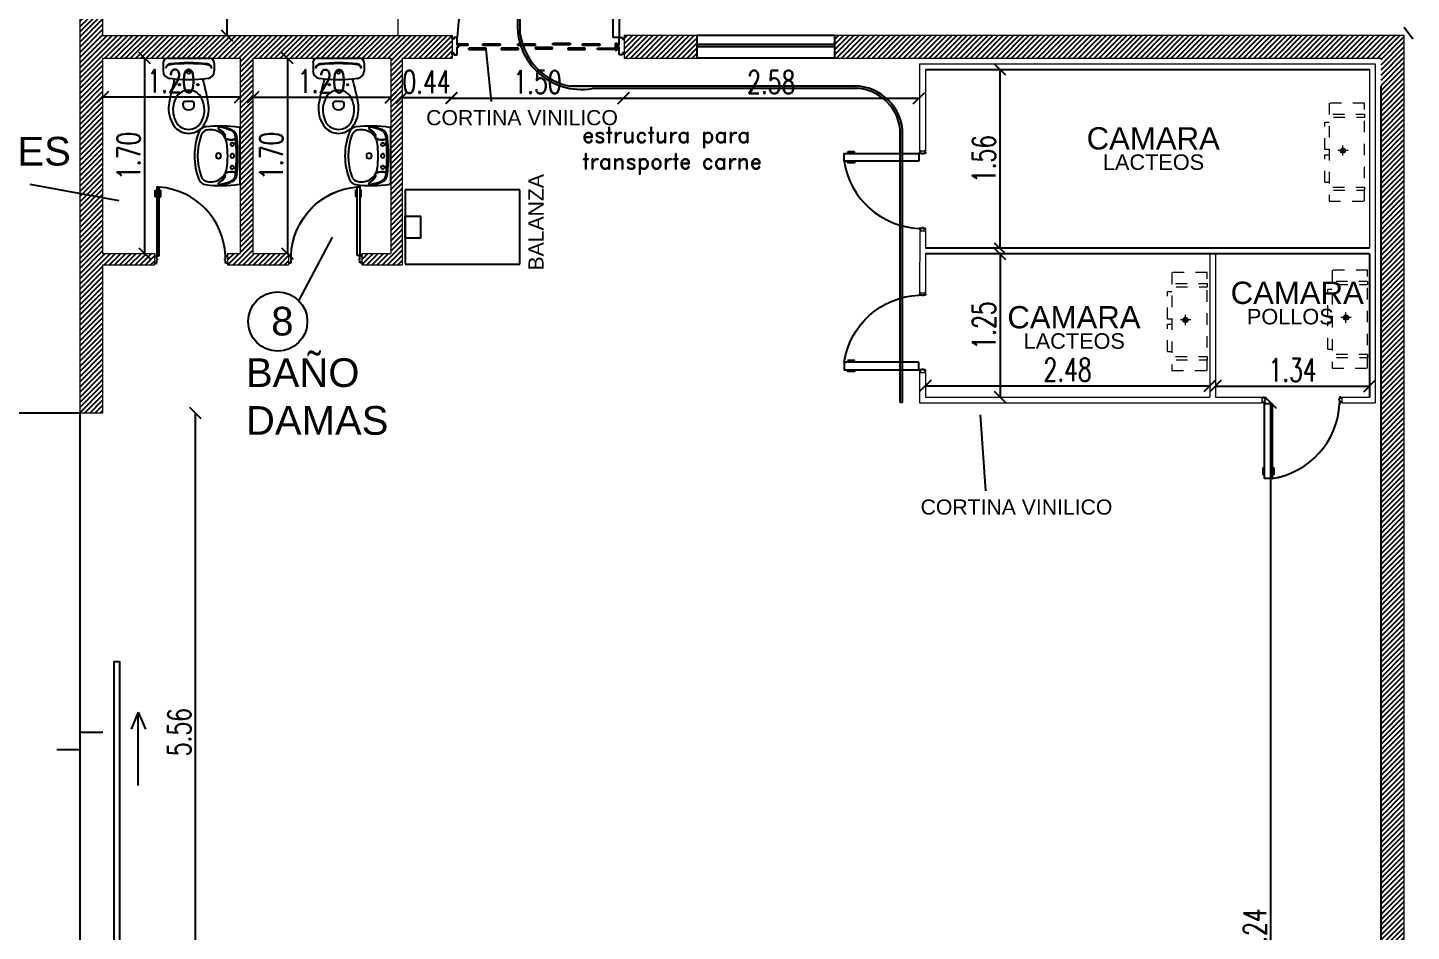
# Model space of a CAD drawing. Header units: millimetres. Extents: x 2448 to 2576, y 1154 to 1321.
# Drawn here: x 2491.62 to 2503.68, y 1303.73 to 1311.61 of the extents above; entities that cross this region are included whole.
import ezdxf

# ---------------------------------------------------------------- set-up
doc = ezdxf.new("R2010")
doc.units = ezdxf.units.MM
for name, pattern in [('ACAD_ISO02W100', [15, 12, -3]), ('HIDDEN', [0.375, 0.25, -0.125]), ('X-REF T19$0$ACAD_ISO02W100', [15, 12, -3])]:
    doc.linetypes.add(name, pattern=pattern)
for name, color, linetype in [('A-CARPINTERIA METALICA', 20, 'Continuous'), ('COTAS', 7, 'Continuous'), ('E-GENERAL', 8, 'Continuous'), ('E-GONDOLAS', 2, 'Continuous'), ('E-MOBILIARIO', 1, 'Continuous'), ('X-REF T19$0$A-CARPINTERIA METALICA', 1, 'Continuous'), ('X-REF T19$0$A-CORDONES', 1, 'Continuous'), ('X-REF T19$0$A-CORTINAS', 8, 'Continuous'), ('X-REF T19$0$A-HATCH', 8, 'Continuous'), ('X-REF T19$0$A-MAMPOSTERIA', 5, 'Continuous'), ('X-REF T19$0$A-MURO DE CAMARAS', 140, 'Continuous'), ('X-REF T19$0$E-GENERAL', 8, 'Continuous')]:
    doc.layers.add(name, color=color, linetype=linetype)
doc.layers.add('E-EVAPORADORES', color=253, linetype='Continuous', lineweight=15)
doc.styles.add('Arial', font='arial.ttf', dxfattribs={"height": 0.25})
doc.styles.add('COTAS', font='ROMANS.shx', dxfattribs={"width": 0.7})
doc.styles.add('ROMAND', font='romand', dxfattribs={"height": 0.15})
doc.dimstyles.new('COTA-I-N-2-85', dxfattribs={"dimscale": 0, "dimtxt": 0.2, "dimasz": 0.1, "dimexe": 0, "dimexo": 0, "dimgap": 0.04, "dimtad": 1, "dimzin": 1, "dimdsep": 46, "dimtxsty": 'COTAS', "dimblk": 'OBLIQUE', "dimcen": 0.1, "dimse1": 1, "dimse2": 1, "dimclrd": 256, "dimclre": 256, "dimclrt": 256, "dimadec": 0, "dimazin": 0, "dimtfac": 1, "dimtmove": 1, "dimatfit": 3, "dimldrblk": 'OBLIQUE', "dimfxl": 1, "dimtvp": -0.8, "dimtolj": 1, "dimtzin": 0, "dimarcsym": 0})

# ---------------------------------------------------------------- blocks, each defined once
blk = doc.blocks.new('X-REF T19$0$puerta 1m')
at = {"layer": 'X-REF T19$0$A-CARPINTERIA METALICA'}
for p, q in [((-0.09, 1), (-0.1, 1)), ((-0.1, 0.97), (-0.1, 0.99)), ((-0.1, 0.99), (-0.09, 0.99)), ((-0.055, 0.97), (-0.1, 0.97)), ((-0.09, 0.99), (-0.09, 1)), ((-0.055, 0.96), (-0.055, 0.97)), ((-0.045, 0.96), (-0.055, 0.96)), ((0, 0.97), (-0.045, 0.97)), ((-0.045, 0.97), (-0.045, 0.96)), ((0, 1), (-0.01, 1)), ((-0.01, 1), (-0.01, 0.99)), ((-0.01, 0.99), (0, 0.99)), ((0, 0.99), (0, 0.97)), ((-0.982, 0.065), (-0.982, 0.074)), ((-0.982, 0.03), (-0.982, 0.02)), ((-0.968, 0.065), (-0.968, 0.074)), ((-0.968, 0.03), (-0.968, 0.02)), ((-0.055, 0.03), (-0.1, 0.03)), ((-0.1, 0.03), (-0.1, 0.01)), ((-0.1, 0.01), (-0.09, 0.01)), ((-0.09, 0.01), (-0.09, 0)), ((-0.045, 0.04), (-0.055, 0.04)), ((-0.055, 0.04), (-0.055, 0.03)), ((-0.045, 0.03), (-0.045, 0.04)), ((0, 0.03), (-0.045, 0.03)), ((-0.01, 0), (-0.01, 0.01)), ((-0.01, 0.01), (0, 0.01)), ((0, 0), (-0.01, 0)), ((0, 0.01), (0, 0.03)), ((-0.09, 0), (-0.1, 0))]:
    blk.add_line(p, q, dxfattribs=at)
blk.add_lwpolyline([(-0.1, 0.065), (-1.04, 0.065), (-1.04, 0.03), (-0.1, 0.03)], close=True, dxfattribs=at)
for points in [[(-0.993, 0.082), (-0.993, 0.078, 0.414214), (-0.99, 0.074), (-0.912, 0.074, 0.414214), (-0.908, 0.078), (-0.908, 0.082, 0.414214), (-0.912, 0.085), (-0.99, 0.085, 0.414214)], [(-0.993, 0.013), (-0.993, 0.017, -0.414214), (-0.99, 0.02), (-0.912, 0.02, -0.414214), (-0.908, 0.017), (-0.908, 0.013, -0.414214), (-0.912, 0.01), (-0.99, 0.01, -0.414214)]]:
    blk.add_lwpolyline(points, format="xyb", close=True, dxfattribs=at)
blk.add_arc((-0.061, -0.011), 0.982, 92.2684, 175.5235, dxfattribs=at)
blk = doc.blocks.new('X-REF T19$0$A$C721D5630')
at = {"layer": 'X-REF T19$0$A-CARPINTERIA METALICA'}
for p, q in [((0, 0.709), (0, 0.702)), ((0, 0.702), (0.007, 0.702)), ((0.007, 0.667), (0, 0.667)), ((0, 0.667), (0, 0.66)), ((0.007, 0.702), (0.007, 0.709)), ((0.007, 0.709), (0.022, 0.709)), ((0.007, 0.66), (0.007, 0.667)), ((0.022, 0.66), (0.007, 0.66)), ((0.022, 0.709), (0.022, 0.691)), ((0.022, 0.691), (0.029, 0.691)), ((0.029, 0.684), (0.022, 0.684)), ((0.022, 0.684), (0.022, 0.653)), ((0.029, 0.691), (0.029, 0.684)), ((0.675, 0.691), (0.668, 0.691)), ((0.668, 0.691), (0.668, 0.684)), ((0.668, 0.684), (0.675, 0.684)), ((0.688, 0.709), (0.675, 0.709)), ((0.675, 0.709), (0.675, 0.691)), ((0.675, 0.684), (0.675, 0.653)), ((0.675, 0.66), (0.688, 0.66)), ((0.688, 0.702), (0.688, 0.709)), ((0.695, 0.702), (0.688, 0.702)), ((0.688, 0.66), (0.688, 0.667)), ((0.688, 0.667), (0.695, 0.667)), ((0.695, 0.709), (0.695, 0.702)), ((0.695, 0.667), (0.695, 0.66)), ((0.022, 0.05), (0.015, 0.05)), ((0.022, 0.04), (0.015, 0.04)), ((0.089, 0.05), (0.096, 0.05)), ((0.089, 0.04), (0.096, 0.04))]:
    blk.add_line(p, q, dxfattribs=at)
blk.add_lwpolyline([(0.089, 0.653), (0.089, 0), (0.022, 0), (0.022, 0.653)], close=True, dxfattribs=at)
for points in [[(0.011, 0.033), (0.013, 0.033, 0.414214), (0.015, 0.035), (0.015, 0.089, 0.414214), (0.013, 0.092), (0.011, 0.092, 0.414214), (0.008, 0.089), (0.008, 0.035, 0.414214)], [(0.101, 0.033), (0.099, 0.033, -0.414214), (0.096, 0.035), (0.096, 0.089, -0.414214), (0.099, 0.092), (0.101, 0.092, -0.414214), (0.104, 0.089), (0.104, 0.035, -0.414214)]]:
    blk.add_lwpolyline(points, format="xyb", close=True, dxfattribs=at)
blk.add_arc((-0.017, 0.685), 0.693, 278.8092, 357.4024, dxfattribs=at)
blk = doc.blocks.new('X-REF T19$0$TOPSY 19')
at = {"layer": 'X-REF T19$0$A-MAMPOSTERIA', "lineweight": 13}
for p, q in [((0, 0), (0, -9.793)), ((0.199, -0.199), (0.199, -6.498)), ((0.199, -6.498), (3.245, -6.498)), ((3.245, -6.497), (3.245, -6.696)), ((4.745, -6.497), (5.382, -6.497)), ((4.745, -6.497), (4.745, -6.696)), ((6.582, -6.497), (11.541, -6.497)), ((11.541, -6.497), (11.54, -18.942)), ((0.199, -6.697), (1.399, -6.697)), ((0.199, -6.697), (0.199, -8.399)), ((1.399, -6.697), (1.399, -8.399)), ((1.509, -6.697), (2.711, -6.697)), ((1.509, -6.697), (1.509, -8.399)), ((2.711, -6.697), (2.711, -8.399)), ((2.81, -6.697), (3.245, -6.696)), ((2.81, -6.697), (2.81, -8.499)), ((4.745, -6.696), (5.382, -6.696)), ((6.582, -6.696), (7.271, -6.696)), ((7.271, -6.696), (11.342, -6.696)), ((0.199, -8.399), (0.65, -8.399)), ((0.65, -8.399), (0.65, -8.499)), ((0.65, -8.399), (0.65, -8.499)), ((1.288, -8.399), (1.399, -8.399)), ((1.288, -8.399), (1.288, -8.499)), ((1.509, -8.399), (1.82, -8.399)), ((1.82, -8.399), (1.82, -8.499)), ((2.459, -8.399), (2.711, -8.399)), ((2.459, -8.399), (2.459, -8.499)), ((0.199, -8.499), (0.65, -8.499)), ((0.199, -8.499), (0.199, -9.793)), ((1.288, -8.499), (1.82, -8.499)), ((2.459, -8.499), (2.81, -8.499)), ((0.199, -9.793), (0, -9.793))]:
    blk.add_line(p, q, dxfattribs=at)
at = {"layer": 'X-REF T19$0$A-MAMPOSTERIA', "linetype": 'X-REF T19$0$ACAD_ISO02W100'}
for p, q in [((5.382, -6.696), (5.382, -6.497)), ((6.582, -6.696), (6.582, -6.497)), ((11.342, -18.942), (11.342, -6.696))]:
    blk.add_line(p, q, dxfattribs=at)
blk = doc.blocks.new('X-REF T19')
at = {"linetype": 'X-REF T19$0$ACAD_ISO02W100'}
h = blk.add_hatch(color=7, dxfattribs=at)
h.dxf.hatch_style = 1
h.paths.add_polyline_path([(261.168, 190.6, 0.003684), (261.157, 190.582, -0.346724), (261.479, 190.128), (261.479, 190.058, 0.107982), (261.498, 189.821), (261.519, 189.821, -0.040671), (261.499, 189.906), (261.499, 190.174, 0.315615)])
h.paths.add_polyline_path([(261.523, 189.807), (261.502, 189.807, 0.371417), (262.125, 189.432), (264.372, 189.432, -0.406276), (264.811, 189.075), (264.811, 186.693), (264.831, 186.693), (264.831, 189.076, 0.35745), (264.444, 189.452), (261.939, 189.452, -0.273618)])
h.paths.add_polyline_path([(259.819, 191.904), (259.819, 194.451), (259.799, 194.451), (259.799, 191.907, 0.488951), (260.738, 190.586), (260.916, 190.586, -0.13644), (261.157, 190.582, -0.003684), (261.168, 190.6, 0.138039), (260.914, 190.606), (260.826, 190.606, -0.516954)])
at = {"layer": 'X-REF T19$0$A-HATCH'}
h = blk.add_hatch(dxfattribs=at)
h.set_pattern_fill('ANSI31', color=256, scale=0.01, style=0)
h.paths.add_polyline_path([(257.859, 186.6), (257.66, 186.6), (257.66, 192.167), (257.859, 192.167), (257.859, 189.895), (260.905, 189.895), (260.906, 189.697), (260.47, 189.696), (260.47, 187.894), (260.119, 187.894), (260.119, 187.993), (260.371, 187.993), (260.371, 189.696), (259.169, 189.696), (259.169, 187.993), (259.48, 187.993), (259.48, 187.894), (258.948, 187.894), (258.948, 187.993), (259.059, 187.993), (259.059, 189.696), (257.859, 189.696), (257.859, 187.993), (258.31, 187.993), (258.31, 187.894), (257.859, 187.894)])
h = blk.add_hatch(dxfattribs=at)
h.set_pattern_fill('ANSI31', color=256, scale=0.01, style=0)
h.paths.add_polyline_path([(269.2, 192.011), (268.871, 192.011), (268.871, 191.681), (269.2, 191.681)])
h.paths.add_polyline_path([(263.042, 189.896), (262.405, 189.896), (262.405, 189.697), (263.042, 189.697)])
h = blk.add_hatch(dxfattribs=at)
h.set_pattern_fill('ANSI31', color=256, scale=0.01, style=0)
h.paths.add_polyline_path([(264.242, 189.697), (264.242, 189.896), (269.201, 189.896), (269.2, 177.451), (269.002, 177.451), (269.002, 189.697)])
at = {"linetype": 'X-REF T19$0$ACAD_ISO02W100'}
for p, q in [((261.499, 189.906), (261.499, 190.174)), ((264.444, 189.452), (261.939, 189.452)), ((264.443, 189.432), (262.125, 189.432)), ((264.811, 186.693), (264.811, 189.076)), ((264.831, 186.693), (264.831, 189.076)), ((264.831, 186.693), (264.811, 186.693))]:
    blk.add_line(p, q, dxfattribs=at)
for p, q in [((257.66, 183.818), (257.86, 183.818)), ((257.46, 183.668), (257.66, 183.668))]:
    blk.add_line(p, q)
at = {"lineweight": 13}
blk.add_lwpolyline([(260.161, 187.894), (260.161, 187.894)], dxfattribs=at)
at = {"linetype": 'X-REF T19$0$ACAD_ISO02W100'}
for centre, radius, start, end in [((262.031, 189.981), 0.557, 171.9373, 279.7051), ((262.031, 189.981), 0.537, 188.0627, 260.1153), ((264.408, 189.028), 0.426, 6.4212, 94.9011), ((264.408, 189.028), 0.406, 6.4212, 94.9011)]:
    blk.add_arc(centre, radius, start, end, dxfattribs=at)
at = {"layer": 'X-REF T19$0$A-CARPINTERIA METALICA'}
for p, q in [((260.905, 189.862), (260.905, 189.877)), ((260.92, 189.862), (260.905, 189.862)), ((260.95, 189.877), (260.92, 189.877)), ((260.92, 189.877), (260.92, 189.862)), ((260.95, 189.81), (260.95, 189.877)), ((262.36, 189.81), (262.36, 189.877)), ((262.36, 189.877), (262.39, 189.877)), ((262.39, 189.877), (262.39, 189.862)), ((262.39, 189.862), (262.405, 189.862)), ((262.405, 189.862), (262.405, 189.877)), ((263.042, 189.896), (264.242, 189.896)), ((260.905, 189.727), (260.905, 189.742)), ((260.905, 189.742), (260.92, 189.742)), ((260.92, 189.742), (260.92, 189.727)), ((260.92, 189.727), (260.95, 189.727)), ((260.965, 189.81), (260.95, 189.81)), ((260.95, 189.727), (260.95, 189.795)), ((260.95, 189.795), (260.965, 189.795)), ((260.965, 189.795), (260.965, 189.81)), ((262.345, 189.795), (262.345, 189.81)), ((262.345, 189.81), (262.36, 189.81)), ((262.36, 189.795), (262.345, 189.795)), ((262.36, 189.727), (262.36, 189.795)), ((262.39, 189.727), (262.36, 189.727)), ((262.405, 189.742), (262.39, 189.742)), ((262.39, 189.742), (262.39, 189.727)), ((262.405, 189.727), (262.405, 189.742)), ((264.242, 189.816), (263.042, 189.816)), ((264.242, 189.796), (263.042, 189.796)), ((264.242, 189.697), (263.042, 189.697))]:
    blk.add_line(p, q, dxfattribs=at)
at = {"layer": 'X-REF T19$0$A-CARPINTERIA METALICA', "linetype": 'X-REF T19$0$ACAD_ISO02W100'}
for p, q in [((257.956, 184.435), (257.956, 178.835)), ((257.956, 184.435), (258.006, 184.435)), ((258.006, 184.435), (258.006, 178.835))]:
    blk.add_line(p, q, dxfattribs=at)
at = {"layer": 'X-REF T19$0$A-CARPINTERIA METALICA'}
blk.add_lwpolyline([(262.308, 189.877), (262.308, 191.252), (262.36, 191.252), (262.36, 189.877)], close=True, dxfattribs=at)
blk.add_arc((262.356, 189.847), 1.406, 91.9533, 178.7666, dxfattribs=at)
at = {"layer": 'X-REF T19$0$A-CORDONES', "linetype": 'Continuous'}
for q in [(252.715, 186.6), (257.66, 181.036)]:
    blk.add_line((257.66, 186.6), q, dxfattribs=at)
at = {"layer": 'X-REF T19$0$A-CORTINAS'}
for p, q in [((260.95, 189.821), (261.043, 189.821)), ((261.043, 189.807), (260.965, 189.807)), ((261.043, 189.821), (261.043, 189.807)), ((261.202, 189.785), (261.05, 189.785)), ((261.05, 189.771), (261.202, 189.771)), ((261.174, 189.807), (261.174, 189.821)), ((261.174, 189.821), (261.325, 189.821)), ((261.325, 189.807), (261.174, 189.807)), ((261.202, 189.771), (261.202, 189.785)), ((261.325, 189.821), (261.325, 189.807)), ((261.484, 189.785), (261.332, 189.785)), ((261.332, 189.785), (261.332, 189.771)), ((261.332, 189.771), (261.484, 189.771)), ((261.479, 189.807), (261.479, 189.821)), ((261.479, 189.821), (261.63, 189.821)), ((261.63, 189.807), (261.479, 189.807)), ((261.484, 189.771), (261.484, 189.785)), ((261.63, 189.821), (261.63, 189.807)), ((261.781, 189.791), (261.63, 189.791)), ((261.63, 189.791), (261.63, 189.777)), ((261.63, 189.777), (261.781, 189.777)), ((261.781, 189.777), (261.781, 189.791)), ((261.784, 189.813), (261.784, 189.827)), ((261.784, 189.827), (261.935, 189.827)), ((261.935, 189.813), (261.784, 189.813)), ((262.064, 189.785), (261.913, 189.785)), ((261.913, 189.785), (261.913, 189.771)), ((261.913, 189.771), (262.064, 189.771)), ((261.935, 189.827), (261.935, 189.813)), ((262.043, 189.807), (262.043, 189.821)), ((262.043, 189.821), (262.194, 189.821)), ((262.194, 189.807), (262.043, 189.807)), ((262.064, 189.771), (262.064, 189.785)), ((262.171, 189.771), (262.171, 189.785)), ((262.171, 189.785), (262.322, 189.785)), ((262.322, 189.771), (262.171, 189.771)), ((262.194, 189.821), (262.194, 189.807)), ((262.322, 189.785), (262.322, 189.771)), ((262.325, 189.825), (262.325, 189.765)), ((262.325, 189.825), (262.325, 189.765)), ((262.345, 189.825), (262.325, 189.825)), ((262.325, 189.765), (262.345, 189.765)), ((262.345, 189.825), (262.345, 189.765))]:
    blk.add_line(p, q, dxfattribs=at)
at = {"layer": 'X-REF T19$0$A-MURO DE CAMARAS', "lineweight": 13}
for p, q in [((264.98, 189.647), (268.952, 189.647)), ((264.98, 189.647), (264.98, 188.887)), ((265.03, 189.597), (265.03, 188.887)), ((268.902, 189.597), (268.902, 188.039)), ((268.952, 189.647), (268.952, 188.039)), ((264.98, 188.887), (265.03, 188.887)), ((264.981, 188.192), (264.98, 187.65)), ((264.981, 188.192), (265.03, 188.192)), ((265.03, 188.192), (265.03, 188.039)), ((268.952, 188.039), (268.952, 186.69)), ((265.03, 187.989), (265.03, 187.65)), ((267.51, 187.989), (267.51, 186.74)), ((267.51, 187.989), (267.51, 186.74)), ((267.56, 187.989), (267.56, 186.74)), ((267.56, 187.989), (267.56, 186.74)), ((264.98, 187.65), (265.03, 187.65)), ((264.98, 186.955), (265.03, 186.955)), ((264.98, 186.955), (264.98, 186.74)), ((264.98, 186.955), (264.98, 186.69)), ((265.03, 186.955), (265.03, 186.74)), ((265.03, 186.955), (265.03, 186.74)), ((265.03, 186.74), (267.51, 186.74)), ((267.56, 186.74), (267.964, 186.74)), ((267.964, 186.74), (267.964, 186.69)), ((268.659, 186.74), (268.659, 186.69)), ((268.659, 186.74), (268.902, 186.74)), ((264.98, 186.69), (267.964, 186.69)), ((268.659, 186.69), (268.952, 186.69))]:
    blk.add_line(p, q, dxfattribs=at)
at = {"layer": 'X-REF T19$0$A-MURO DE CAMARAS', "linetype": 'X-REF T19$0$ACAD_ISO02W100'}
for p, q in [((265.03, 189.597), (268.902, 189.597)), ((268.902, 188.039), (265.03, 188.039)), ((268.902, 187.989), (265.03, 187.989)), ((268.902, 187.989), (268.902, 186.74))]:
    blk.add_line(p, q, dxfattribs=at)
at = {"layer": 'X-REF T19$0$E-GENERAL', "lineweight": 13}
blk.add_line((260.432, 190.424), (260.432, 189.895), dxfattribs=at)
at = {"layer": 'X-REF T19$0$E-GENERAL', "linetype": 'X-REF T19$0$ACAD_ISO02W100'}
for p, q in [((261.05, 189.771), (261.05, 189.785)), ((258.169, 183.992), (258.107, 183.843)), ((258.169, 183.353), (258.169, 183.992)), ((258.169, 183.992), (258.231, 183.843))]:
    blk.add_line(p, q, dxfattribs=at)
at = {"layer": 'X-REF T19$0$E-GENERAL'}
blk.add_line((260.495, 188.549), (260.495, 187.899), dxfattribs=at)
blk.add_lwpolyline([(260.495, 188.128), (260.495, 188.32), (260.629, 188.32), (260.629, 188.128)], close=True, dxfattribs=at)
at = {"linetype": 'X-REF T19$0$ACAD_ISO02W100'}
blk.add_blockref('X-REF T19$0$TOPSY 19', (257.66, 196.393), dxfattribs=at)
at = {"layer": 'X-REF T19$0$A-CARPINTERIA METALICA', "linetype": 'X-REF T19$0$ACAD_ISO02W100', "rotation": 270}
blk.add_blockref('X-REF T19$0$A$C721D5630', (264.321, 188.887), dxfattribs=at)
at = {"layer": 'X-REF T19$0$A-CARPINTERIA METALICA', "extrusion": (0, 0, -1), "yscale": 0.6369644971319913, "zscale": -0.6369644971319913}
for p, xscale, rotation in [((-258.311, 187.91), -0.6369644971319913, 90), ((-260.119, 187.911), 0.6369644971319913, 270)]:
    blk.add_blockref('X-REF T19$0$puerta 1m', p, dxfattribs=dict(at, xscale=xscale, rotation=rotation))
at = {"layer": 'X-REF T19$0$A-CARPINTERIA METALICA', "linetype": 'X-REF T19$0$ACAD_ISO02W100', "xscale": -1, "rotation": 270}
blk.add_blockref('X-REF T19$0$A$C721D5630', (264.321, 186.955), dxfattribs=at)
at = {"layer": 'X-REF T19$0$A-CARPINTERIA METALICA', "linetype": 'X-REF T19$0$ACAD_ISO02W100'}
blk.add_blockref('X-REF T19$0$A$C721D5630', (267.965, 186.031), dxfattribs=at)
blk = doc.blocks.new('2SAINVI1')
at = {"color": 0, "linetype": 'ByBlock'}
for p, q in [((0, -0.183), (0, 0.183)), ((0.04, 0.222), (0.112, 0.222)), ((0.413, 0.048), (0.393, 0.048)), ((0.413, -0.048), (0.393, -0.048)), ((0.04, -0.222), (0.112, -0.222))]:
    blk.add_line(p, q, dxfattribs=at)
for centre, radius in [((0.122, 0), 0.0135), ((0.122, 0), 0.0135), ((0.23, 0.08), 0.0075), ((0.23, -0.08), 0.0075)]:
    blk.add_circle(centre, radius, dxfattribs=at)
for centre, radius, start, end in [((0.04, 0.183), 0.04, 90, 180), ((1.54, 0), 1.5, 173.7281, 186.2719), ((1.54, 0), 1.493, 173.6755, 186.3306), ((0.089, 0.16), 0.04, 90, 173.7281), ((0.096, 0.16), 0.04, 100.2428, 173.7859), ((0.112, 0.159), 0.064, 6.7931, 90), ((-1.219, 0), 1.404, 353.2069, 6.7931), ((0.85, -2.286), 2.5, 101.5744, 105.544), ((0.458, -0.112), 0.25, 101.6195, 117.4027), ((0.476, -0.423), 0.6, 94.3794, 102.2907), ((0.451, -0.079), 0.216, 60.8839, 101.6195), ((0.44, -0.085), 0.26, 51.2869, 92.3028), ((0.46, 0), 0.18, 173.7581, 186.2419), ((0.396, 0.007), 0.116, 117.4027, 173.7581), ((0.676, 0), 0.3, 173.3508, 186.6492), ((0.393, 0.033), 0.015, 90, 173.3508), ((0.413, 0.018), 0.03, 36.8699, 90), ((0.389, 0), 0.06, 323.1301, 36.8699), ((0.495, 0), 0.126, 299.1161, 60.8839), ((0.495, 0), 0.16, 312.4362, 47.5638), ((0.396, -0.007), 0.116, 186.2419, 242.5973), ((0.458, 0.112), 0.25, 242.5973, 258.3805), ((0.393, -0.033), 0.015, 186.6492, 270), ((0.451, 0.079), 0.216, 258.3805, 299.1161), ((0.413, -0.018), 0.03, 270, 323.1301), ((0.44, 0.085), 0.26, 267.6972, 308.7131), ((0.04, -0.183), 0.04, 180, 270), ((0.089, -0.16), 0.04, 186.2719, 270), ((0.096, -0.16), 0.04, 186.2141, 259.7572), ((0.112, -0.159), 0.064, 270, 353.2069), ((0.85, 2.286), 2.5, 254.456, 258.4256), ((0.476, 0.423), 0.6, 257.7093, 265.6206)]:
    blk.add_arc(centre, radius, start, end, dxfattribs=at)
blk = doc.blocks.new('2SALAVI2')
at = {"color": 0}
blk.add_line((0.237, 0), (-0.237, 0), dxfattribs=at)
for centre in [(-0.1, -0.07), (0.1, -0.07)]:
    blk.add_circle(centre, 0.0152, dxfattribs=at)
for centre, radius, start, end in [((-0.237, -0.01), 0.01, 90, 170.5426), ((0.237, -0.01), 0.01, 9.4574, 90), ((0.738, -0.172), 0.998, 170.5426, 187.5672), ((0.157, -0.243), 0.419, 156.9277, 171.6269), ((0.157, -0.243), 0.411, 157.8311, 172.0169), ((-0.153, -0.11), 0.0819, 95.92, 156.9277), ((-0.155, -0.115), 0.0743, 96.0045, 157.8311), ((0, -1.588), 1.555, 83.9955, 96.0045), ((0, -1.588), 1.567, 84.08, 95.92), ((-0.153, -0.045), 0.005, 16.7528, 95.6527), ((-0.265, -0.079), 0.122, 335.7834, 16.7528), ((-0.148, -0.045), 0.005, 16.3376, 95.4846), ((-0.265, -0.079), 0.127, 335.8014, 16.3376), ((-0.092, -0.25), 0.133, 98.6798, 115.0039), ((0, -0.854), 0.744, 81.3202, 98.6798), ((0, -0.07), 0.0175, 90, 270), ((0, -0.07), 0.0175, 270, 90), ((0.092, -0.25), 0.133, 64.9961, 81.3202), ((0.265, -0.079), 0.127, 163.6624, 204.1986), ((0.148, -0.045), 0.005, 84.5154, 163.6624), ((0.265, -0.079), 0.122, 163.2472, 204.2166), ((0.153, -0.045), 0.005, 84.3473, 163.2472), ((0.153, -0.11), 0.0819, 23.0723, 84.08), ((0.155, -0.115), 0.0743, 22.1689, 83.9955), ((-0.157, -0.243), 0.411, 7.9831, 22.1689), ((-0.157, -0.243), 0.419, 8.3731, 23.0723), ((-0.738, -0.172), 0.998, 352.4328, 9.4574), ((-0.243, -0.186), 0.007, 172.0169, 330.7015), ((-0.105, -0.264), 0.152, 118.5852, 150.7015), ((-0.133, -0.259), 0.125, 102.8055, 145.9006), ((-0.078, -0.259), 0.15, 145.6818, 191.3292), ((-0.092, -0.25), 0.133, 121.788, 145.6818), ((-0.174, -0.138), 0.00802, 36.8339, 118.5852), ((-0.159, -0.127), 0.0104, 216.8339, 335.8014), ((-0.152, -0.13), 0.00124, 155.7834, 0), ((0, -0.19), 0.023, 90, 270), ((0, -0.19), 0.023, 270, 90), ((0.159, -0.127), 0.0104, 204.1986, 323.1661), ((0.152, -0.13), 0.00124, 180, 24.2166), ((0.133, -0.259), 0.125, 34.0994, 77.1945), ((0.092, -0.25), 0.133, 34.3182, 58.212), ((0.174, -0.138), 0.00802, 61.4148, 143.1661), ((0.105, -0.264), 0.152, 29.2985, 61.4148), ((0.078, -0.259), 0.15, 348.6708, 34.3182), ((0.243, -0.186), 0.007, 209.2985, 7.9831), ((-0.181, -0.295), 0.0712, 187.5672, 248.5292), ((-0.157, -0.275), 0.0697, 191.3292, 250.3622), ((0, 0.165), 0.565, 248.5292, 291.4708), ((0, 0.165), 0.537, 250.3622, 289.6378), ((0.157, -0.275), 0.0697, 289.6378, 348.6708), ((0.181, -0.295), 0.0712, 291.4708, 352.4328)]:
    blk.add_arc(centre, radius, start, end, dxfattribs=at)
blk = doc.blocks.new('A$C4B861E8C')
at = {"rotation": 180}
blk.add_blockref('2SALAVI2', (0.26, 0), dxfattribs=at)
blk = doc.blocks.new('_Oblique')
at = {"color": 0, "linetype": 'ByBlock', "lineweight": -2}
blk.add_line((-0.5, -0.5), (0.5, 0.5), dxfattribs=at)
blk = doc.blocks.new('*D224')
at = {"layer": 'COTAS', "linetype": 'ACAD_ISO02W100', "lineweight": -2, "transparency": 16777216}
blk.add_line((2493.356, 1314.985), (2493.356, 1311.543), dxfattribs=at)
at = {"layer": 'DEFPOINTS', "color": 0, "linetype": 'ACAD_ISO02W100', "transparency": 16777216}
for p in [(2493.228, 1314.985), (2493.142, 1311.543), (2493.356, 1311.543)]:
    blk.add_point(p, dxfattribs=at)
at = {"layer": 'COTAS', "linetype": 'ACAD_ISO02W100', "lineweight": -2, "transparency": 16777216, "xscale": 0.1, "yscale": 0.1, "zscale": 0.1}
for p, rotation in [((2493.356, 1314.985), 90), ((2493.356, 1311.543), 270)]:
    blk.add_blockref('_Oblique', p, dxfattribs=dict(at, rotation=rotation))
at = {"layer": 'COTAS', "linetype": 'ACAD_ISO02W100', "transparency": 16777216, "insert": (2493.216, 1313.264), "char_height": 0.2, "attachment_point": 5, "rotation": 90, "style": 'COTAS'}
blk.add_mtext('\\A1;3.44', dxfattribs=at)
blk = doc.blocks.new('*D227')
at = {"layer": 'COTAS', "linetype": 'ACAD_ISO02W100', "lineweight": -2, "transparency": 16777216}
blk.add_line((2495.313, 1310.996), (2496.813, 1310.996), dxfattribs=at)
at = {"layer": 'DEFPOINTS', "color": 0, "linetype": 'ACAD_ISO02W100', "transparency": 16777216}
for p in [(2496.813, 1311.435), (2495.313, 1311.289), (2496.813, 1310.996)]:
    blk.add_point(p, dxfattribs=at)
at = {"layer": 'COTAS', "linetype": 'ACAD_ISO02W100', "lineweight": -2, "transparency": 16777216, "xscale": 0.1, "yscale": 0.1, "zscale": 0.1, "rotation": 180}
blk.add_blockref('_Oblique', (2495.313, 1310.996), dxfattribs=at)
at = {"layer": 'COTAS', "linetype": 'ACAD_ISO02W100', "lineweight": -2, "transparency": 16777216, "xscale": 0.1, "yscale": 0.1, "zscale": 0.1}
blk.add_blockref('_Oblique', (2496.813, 1310.996), dxfattribs=at)
at = {"layer": 'COTAS', "linetype": 'ACAD_ISO02W100', "transparency": 16777216, "insert": (2496.063, 1311.136), "char_height": 0.2, "attachment_point": 5, "style": 'COTAS'}
blk.add_mtext('\\A1;1.50', dxfattribs=at)
blk = doc.blocks.new('*D228')
at = {"layer": 'COTAS', "linetype": 'ACAD_ISO02W100', "lineweight": -2, "transparency": 16777216}
blk.add_line((2494.785, 1311.003), (2493.583, 1311.003), dxfattribs=at)
at = {"layer": 'DEFPOINTS', "color": 0, "linetype": 'ACAD_ISO02W100', "transparency": 16777216}
for p in [(2493.583, 1311.344), (2494.785, 1311.344), (2493.583, 1311.003)]:
    blk.add_point(p, dxfattribs=at)
at = {"layer": 'COTAS', "linetype": 'ACAD_ISO02W100', "lineweight": -2, "transparency": 16777216, "xscale": 0.1, "yscale": 0.1, "zscale": 0.1, "rotation": 180}
blk.add_blockref('_Oblique', (2493.583, 1311.003), dxfattribs=at)
at = {"layer": 'COTAS', "linetype": 'ACAD_ISO02W100', "lineweight": -2, "transparency": 16777216, "xscale": 0.1, "yscale": 0.1, "zscale": 0.1}
blk.add_blockref('_Oblique', (2494.785, 1311.003), dxfattribs=at)
at = {"layer": 'COTAS', "linetype": 'ACAD_ISO02W100', "transparency": 16777216, "insert": (2494.184, 1311.143), "char_height": 0.2, "attachment_point": 5, "style": 'COTAS'}
blk.add_mtext('\\A1;1.20', dxfattribs=at)
blk = doc.blocks.new('*D229')
at = {"layer": 'COTAS', "linetype": 'ACAD_ISO02W100', "lineweight": -2, "transparency": 16777216}
blk.add_line((2493.473, 1311.005), (2492.273, 1311.005), dxfattribs=at)
at = {"layer": 'DEFPOINTS', "color": 0, "linetype": 'ACAD_ISO02W100', "transparency": 16777216}
for p in [(2492.273, 1311.344), (2493.473, 1311.344), (2492.273, 1311.005)]:
    blk.add_point(p, dxfattribs=at)
at = {"layer": 'COTAS', "linetype": 'ACAD_ISO02W100', "lineweight": -2, "transparency": 16777216, "xscale": 0.1, "yscale": 0.1, "zscale": 0.1, "rotation": 180}
blk.add_blockref('_Oblique', (2492.273, 1311.005), dxfattribs=at)
at = {"layer": 'COTAS', "linetype": 'ACAD_ISO02W100', "lineweight": -2, "transparency": 16777216, "xscale": 0.1, "yscale": 0.1, "zscale": 0.1}
blk.add_blockref('_Oblique', (2493.473, 1311.005), dxfattribs=at)
at = {"layer": 'COTAS', "linetype": 'ACAD_ISO02W100', "transparency": 16777216, "insert": (2492.873, 1311.145), "char_height": 0.2, "attachment_point": 5, "style": 'COTAS'}
blk.add_mtext('\\A1;1.20', dxfattribs=at)
blk = doc.blocks.new('*D230')
at = {"layer": 'COTAS', "linetype": 'ACAD_ISO02W100', "lineweight": -2, "transparency": 16777216}
blk.add_line((2500.095, 1309.684), (2500.095, 1311.245), dxfattribs=at)
at = {"layer": 'DEFPOINTS', "color": 0, "linetype": 'ACAD_ISO02W100', "transparency": 16777216}
for p in [(2499.754, 1311.245), (2500.095, 1311.245), (2499.754, 1309.684)]:
    blk.add_point(p, dxfattribs=at)
at = {"layer": 'COTAS', "linetype": 'ACAD_ISO02W100', "lineweight": -2, "transparency": 16777216, "xscale": 0.1, "yscale": 0.1, "zscale": 0.1}
for p, rotation in [((2500.095, 1311.245), 90), ((2500.095, 1309.684), 270)]:
    blk.add_blockref('_Oblique', p, dxfattribs=dict(at, rotation=rotation))
at = {"layer": 'COTAS', "linetype": 'ACAD_ISO02W100', "transparency": 16777216, "insert": (2499.955, 1310.465), "char_height": 0.2, "attachment_point": 5, "rotation": 90, "style": 'COTAS'}
blk.add_mtext('\\A1;1.56', dxfattribs=at)
blk = doc.blocks.new('*D231')
at = {"layer": 'COTAS', "linetype": 'ACAD_ISO02W100', "lineweight": -2, "transparency": 16777216}
blk.add_line((2500.095, 1309.637), (2500.095, 1308.389), dxfattribs=at)
at = {"layer": 'DEFPOINTS', "color": 0, "linetype": 'ACAD_ISO02W100', "transparency": 16777216}
for p in [(2499.754, 1309.637), (2500.082, 1308.389), (2500.095, 1308.389)]:
    blk.add_point(p, dxfattribs=at)
at = {"layer": 'COTAS', "linetype": 'ACAD_ISO02W100', "lineweight": -2, "transparency": 16777216, "xscale": 0.1, "yscale": 0.1, "zscale": 0.1}
for p, rotation in [((2500.095, 1309.637), 90), ((2500.095, 1308.389), 270)]:
    blk.add_blockref('_Oblique', p, dxfattribs=dict(at, rotation=rotation))
at = {"layer": 'COTAS', "linetype": 'ACAD_ISO02W100', "transparency": 16777216, "insert": (2499.955, 1309.013), "char_height": 0.2, "attachment_point": 5, "rotation": 90, "style": 'COTAS'}
blk.add_mtext('\\A1;1.25', dxfattribs=at)
blk = doc.blocks.new('*D232')
at = {"layer": 'COTAS', "linetype": 'ACAD_ISO02W100', "lineweight": -2, "transparency": 16777216}
blk.add_line((2499.444, 1308.487), (2501.924, 1308.487), dxfattribs=at)
at = {"layer": 'DEFPOINTS', "color": 0, "linetype": 'ACAD_ISO02W100', "transparency": 16777216}
for p in [(2499.444, 1309.637), (2501.924, 1309.637), (2501.924, 1308.487)]:
    blk.add_point(p, dxfattribs=at)
at = {"layer": 'COTAS', "linetype": 'ACAD_ISO02W100', "lineweight": -2, "transparency": 16777216, "xscale": 0.1, "yscale": 0.1, "zscale": 0.1, "rotation": 180}
blk.add_blockref('_Oblique', (2499.444, 1308.487), dxfattribs=at)
at = {"layer": 'COTAS', "linetype": 'ACAD_ISO02W100', "lineweight": -2, "transparency": 16777216, "xscale": 0.1, "yscale": 0.1, "zscale": 0.1}
blk.add_blockref('_Oblique', (2501.924, 1308.487), dxfattribs=at)
at = {"layer": 'COTAS', "linetype": 'ACAD_ISO02W100', "transparency": 16777216, "insert": (2500.684, 1308.627), "char_height": 0.2, "attachment_point": 5, "style": 'COTAS'}
blk.add_mtext('\\A1;2.48', dxfattribs=at)
blk = doc.blocks.new('*D233')
at = {"layer": 'COTAS', "linetype": 'ACAD_ISO02W100', "lineweight": -2, "transparency": 16777216}
blk.add_line((2501.974, 1308.485), (2503.316, 1308.485), dxfattribs=at)
at = {"layer": 'DEFPOINTS', "color": 0, "linetype": 'ACAD_ISO02W100', "transparency": 16777216}
for p in [(2501.974, 1308.485), (2503.316, 1308.485), (2503.316, 1308.485)]:
    blk.add_point(p, dxfattribs=at)
at = {"layer": 'COTAS', "linetype": 'ACAD_ISO02W100', "lineweight": -2, "transparency": 16777216, "xscale": 0.1, "yscale": 0.1, "zscale": 0.1, "rotation": 180}
blk.add_blockref('_Oblique', (2501.974, 1308.485), dxfattribs=at)
at = {"layer": 'COTAS', "linetype": 'ACAD_ISO02W100', "lineweight": -2, "transparency": 16777216, "xscale": 0.1, "yscale": 0.1, "zscale": 0.1}
blk.add_blockref('_Oblique', (2503.316, 1308.485), dxfattribs=at)
at = {"layer": 'COTAS', "linetype": 'ACAD_ISO02W100', "transparency": 16777216, "insert": (2502.645, 1308.625), "char_height": 0.2, "attachment_point": 5, "style": 'COTAS'}
blk.add_mtext('\\A1;1.34', dxfattribs=at)
blk = doc.blocks.new('*D239')
at = {"layer": 'COTAS', "linetype": 'ACAD_ISO02W100', "lineweight": -2, "transparency": 16777216}
blk.add_line((2502.456, 1299.099), (2502.456, 1308.339), dxfattribs=at)
at = {"layer": 'DEFPOINTS', "color": 0, "linetype": 'ACAD_ISO02W100', "transparency": 16777216}
for p in [(2502.456, 1308.339), (2503.366, 1308.339), (2503.515, 1299.099)]:
    blk.add_point(p, dxfattribs=at)
at = {"layer": 'COTAS', "linetype": 'ACAD_ISO02W100', "lineweight": -2, "transparency": 16777216, "xscale": 0.1, "yscale": 0.1, "zscale": 0.1}
for p, rotation in [((2502.456, 1308.339), 90), ((2502.456, 1299.099), 270)]:
    blk.add_blockref('_Oblique', p, dxfattribs=dict(at, rotation=rotation))
at = {"layer": 'COTAS', "linetype": 'ACAD_ISO02W100', "transparency": 16777216, "insert": (2502.316, 1303.719), "char_height": 0.2, "attachment_point": 5, "rotation": 90, "style": 'COTAS'}
blk.add_mtext('\\A1;9.24', dxfattribs=at)
blk = doc.blocks.new('*D240')
at = {"linetype": 'ACAD_ISO02W100', "lineweight": -2, "transparency": 16777216}
blk.add_line((2493.082, 1302.684), (2493.082, 1308.248), dxfattribs=at)
at = {"layer": 'DEFPOINTS', "color": 0, "linetype": 'ACAD_ISO02W100', "transparency": 16777216}
for p in [(2492.173, 1308.248), (2493.082, 1308.248), (2492.173, 1302.684)]:
    blk.add_point(p, dxfattribs=at)
at = {"linetype": 'ACAD_ISO02W100', "lineweight": -2, "transparency": 16777216, "xscale": 0.1, "yscale": 0.1, "zscale": 0.1}
for p, rotation in [((2493.082, 1308.248), 90), ((2493.082, 1302.684), 270)]:
    blk.add_blockref('_Oblique', p, dxfattribs=dict(at, rotation=rotation))
at = {"linetype": 'ACAD_ISO02W100', "transparency": 16777216, "insert": (2492.942, 1305.466), "char_height": 0.2, "attachment_point": 5, "rotation": 90, "style": 'COTAS'}
blk.add_mtext('\\A1;5.56', dxfattribs=at)
blk = doc.blocks.new('puerta 1m')
at = {"layer": 'A-CARPINTERIA METALICA'}
for p, q in [((-0.09, 1), (-0.1, 1)), ((-0.1, 0.97), (-0.1, 0.99)), ((-0.1, 0.99), (-0.09, 0.99)), ((-0.055, 0.97), (-0.1, 0.97)), ((-0.09, 0.99), (-0.09, 1)), ((-0.055, 0.96), (-0.055, 0.97)), ((-0.045, 0.96), (-0.055, 0.96)), ((0, 0.97), (-0.045, 0.97)), ((-0.045, 0.97), (-0.045, 0.96)), ((0, 1), (-0.01, 1)), ((-0.01, 1), (-0.01, 0.99)), ((-0.01, 0.99), (0, 0.99)), ((0, 0.99), (0, 0.97)), ((-0.982, 0.065), (-0.982, 0.074)), ((-0.982, 0.03), (-0.982, 0.02)), ((-0.968, 0.065), (-0.968, 0.074)), ((-0.968, 0.03), (-0.968, 0.02)), ((-0.055, 0.03), (-0.1, 0.03)), ((-0.1, 0.03), (-0.1, 0.01)), ((-0.1, 0.01), (-0.09, 0.01)), ((-0.09, 0.01), (-0.09, 0)), ((-0.045, 0.04), (-0.055, 0.04)), ((-0.055, 0.04), (-0.055, 0.03)), ((-0.045, 0.03), (-0.045, 0.04)), ((0, 0.03), (-0.045, 0.03)), ((-0.01, 0), (-0.01, 0.01)), ((-0.01, 0.01), (0, 0.01)), ((0, 0), (-0.01, 0)), ((0, 0.01), (0, 0.03)), ((-0.09, 0), (-0.1, 0))]:
    blk.add_line(p, q, dxfattribs=at)
blk.add_lwpolyline([(-0.1, 0.065), (-1.04, 0.065), (-1.04, 0.03), (-0.1, 0.03)], close=True, dxfattribs=at)
for points in [[(-0.993, 0.082), (-0.993, 0.078, 0.414214), (-0.99, 0.074), (-0.912, 0.074, 0.414214), (-0.908, 0.078), (-0.908, 0.082, 0.414214), (-0.912, 0.085), (-0.99, 0.085, 0.414214)], [(-0.993, 0.013), (-0.993, 0.017, -0.414214), (-0.99, 0.02), (-0.912, 0.02, -0.414214), (-0.908, 0.017), (-0.908, 0.013, -0.414214), (-0.912, 0.01), (-0.99, 0.01, -0.414214)]]:
    blk.add_lwpolyline(points, format="xyb", close=True, dxfattribs=at)
blk.add_arc((-0.061, -0.011), 0.982, 92.2684, 175.5235, dxfattribs=at)
blk = doc.blocks.new('*D176')
at = {"layer": 'COTAS', "linetype": 'ACAD_ISO02W100', "lineweight": -2, "transparency": 16777216}
blk.add_line((2492.639, 1311.344), (2492.639, 1309.641), dxfattribs=at)
at = {"layer": 'DEFPOINTS', "color": 0, "linetype": 'ACAD_ISO02W100', "transparency": 16777216}
for p in [(2492.273, 1311.344), (2492.273, 1309.641), (2492.639, 1309.641)]:
    blk.add_point(p, dxfattribs=at)
at = {"layer": 'COTAS', "linetype": 'ACAD_ISO02W100', "lineweight": -2, "transparency": 16777216, "xscale": 0.1, "yscale": 0.1, "zscale": 0.1}
for p, rotation in [((2492.639, 1311.344), 90), ((2492.639, 1309.641), 270)]:
    blk.add_blockref('_Oblique', p, dxfattribs=dict(at, rotation=rotation))
at = {"layer": 'COTAS', "linetype": 'ACAD_ISO02W100', "transparency": 16777216, "insert": (2492.499, 1310.493), "char_height": 0.2, "attachment_point": 5, "rotation": 90, "style": 'COTAS'}
blk.add_mtext('\\A1;1.70', dxfattribs=at)
blk = doc.blocks.new('*D177')
at = {"layer": 'COTAS', "linetype": 'ACAD_ISO02W100', "lineweight": -2, "transparency": 16777216}
blk.add_line((2493.883, 1311.344), (2493.883, 1309.641), dxfattribs=at)
at = {"layer": 'DEFPOINTS', "color": 0, "linetype": 'ACAD_ISO02W100', "transparency": 16777216}
for p in [(2493.583, 1311.344), (2493.583, 1309.641), (2493.883, 1309.641)]:
    blk.add_point(p, dxfattribs=at)
at = {"layer": 'COTAS', "linetype": 'ACAD_ISO02W100', "lineweight": -2, "transparency": 16777216, "xscale": 0.1, "yscale": 0.1, "zscale": 0.1}
for p, rotation in [((2493.883, 1311.344), 90), ((2493.883, 1309.641), 270)]:
    blk.add_blockref('_Oblique', p, dxfattribs=dict(at, rotation=rotation))
at = {"layer": 'COTAS', "linetype": 'ACAD_ISO02W100', "transparency": 16777216, "insert": (2493.743, 1310.493), "char_height": 0.2, "attachment_point": 5, "rotation": 90, "style": 'COTAS'}
blk.add_mtext('\\A1;1.70', dxfattribs=at)
blk = doc.blocks.new('*D178')
at = {"layer": 'COTAS', "linetype": 'ACAD_ISO02W100', "lineweight": -2, "transparency": 16777216}
blk.add_line((2495.313, 1310.998), (2494.878, 1310.998), dxfattribs=at)
at = {"layer": 'DEFPOINTS', "color": 0, "linetype": 'ACAD_ISO02W100', "transparency": 16777216}
for p in [(2494.878, 1311.435), (2495.313, 1311.435), (2494.878, 1310.998)]:
    blk.add_point(p, dxfattribs=at)
at = {"layer": 'COTAS', "linetype": 'ACAD_ISO02W100', "lineweight": -2, "transparency": 16777216, "xscale": 0.1, "yscale": 0.1, "zscale": 0.1, "rotation": 180}
blk.add_blockref('_Oblique', (2494.878, 1310.998), dxfattribs=at)
at = {"layer": 'COTAS', "linetype": 'ACAD_ISO02W100', "lineweight": -2, "transparency": 16777216, "xscale": 0.1, "yscale": 0.1, "zscale": 0.1}
blk.add_blockref('_Oblique', (2495.313, 1310.998), dxfattribs=at)
at = {"layer": 'COTAS', "linetype": 'ACAD_ISO02W100', "transparency": 16777216, "insert": (2495.096, 1311.138), "char_height": 0.2, "attachment_point": 5, "style": 'COTAS'}
blk.add_mtext('\\A1;0.44', dxfattribs=at)
blk = doc.blocks.new('*D179')
at = {"layer": 'COTAS', "linetype": 'ACAD_ISO02W100', "lineweight": -2, "transparency": 16777216}
blk.add_line((2496.813, 1310.996), (2499.389, 1310.996), dxfattribs=at)
at = {"layer": 'DEFPOINTS', "color": 0, "linetype": 'ACAD_ISO02W100', "transparency": 16777216}
for p in [(2496.813, 1311.435), (2499.389, 1311.385), (2499.389, 1310.996)]:
    blk.add_point(p, dxfattribs=at)
at = {"layer": 'COTAS', "linetype": 'ACAD_ISO02W100', "lineweight": -2, "transparency": 16777216, "xscale": 0.1, "yscale": 0.1, "zscale": 0.1, "rotation": 180}
blk.add_blockref('_Oblique', (2496.813, 1310.996), dxfattribs=at)
at = {"layer": 'COTAS', "linetype": 'ACAD_ISO02W100', "lineweight": -2, "transparency": 16777216, "xscale": 0.1, "yscale": 0.1, "zscale": 0.1}
blk.add_blockref('_Oblique', (2499.389, 1310.996), dxfattribs=at)
at = {"layer": 'COTAS', "linetype": 'ACAD_ISO02W100', "transparency": 16777216, "insert": (2498.101, 1311.136), "char_height": 0.2, "attachment_point": 5, "style": 'COTAS'}
blk.add_mtext('\\A1;2.58', dxfattribs=at)
blk = doc.blocks.new('EVAPORADOR')
at = {"layer": 'E-EVAPORADORES', "linetype": 'HIDDEN', "ltscale": 0.5}
for p, q in [((-0.41, 0), (-0.41, -1.14)), ((0, 0), (-0.41, 0)), ((0, -1.14), (0, 0)), ((-0.46, -0.54), (-0.46, -0.22)), ((-0.41, -0.54), (-0.46, -0.54)), ((-0.46, -0.92), (-0.46, -0.6)), ((-0.46, -0.6), (-0.41, -0.6)), ((-0.41, -0.54), (-0.41, -0.6)), ((-0.41, -1.14), (0, -1.14))]:
    blk.add_line(p, q, dxfattribs=at)
at = {"layer": 'E-EVAPORADORES', "linetype": 'Continuous', "lineweight": 5}
for p, q in [((-0.46, -0.22), (-0.41, -0.22)), ((-0.19, -0.551), (-0.31, -0.551)), ((-0.275, -0.551), (-0.225, -0.551)), ((-0.25, -0.611), (-0.25, -0.491)), ((-0.46, -0.92), (-0.41, -0.92))]:
    blk.add_line(p, q, dxfattribs=at)
at = {"layer": 'E-EVAPORADORES', "linetype": 'HIDDEN', "ltscale": 0.5, "flags": 128}
for points in [[(0, -0.128), (0, -0.168), (-0.41, -0.168), (-0.41, -0.128)], [(0, -0.978), (0, -1.018), (-0.41, -1.018), (-0.41, -0.978)]]:
    blk.add_lwpolyline(points, close=True, dxfattribs=at)
at = {"layer": 'E-EVAPORADORES', "linetype": 'Continuous', "lineweight": 5}
for radius in [0.03, 0.02]:
    blk.add_circle((-0.25, -0.551), radius, dxfattribs=at)

msp = doc.modelspace()

# ---------------------------------------------------------------- linework, layer by layer
for p, q in [((2495.663, 1310.968), (2495.616, 1311.419)), ((2491.639, 1310.247), (2492.414, 1310.103)), ((2493.984, 1309.227), (2494.277, 1309.783)), ((2499.972, 1307.571), (2499.925, 1308.235))]:
    msp.add_line(p, q)
at = {"linetype": 'ACAD_ISO02W100'}
msp.add_line((2498.857, 1311.08), (2496.539, 1311.08), dxfattribs=at)
at = {"lineweight": 13}
msp.add_lwpolyline([(2494.575, 1309.542), (2494.575, 1309.542)], dxfattribs=at)
msp.add_circle((2493.799, 1309.048), 0.258)
at = {"layer": 'E-GENERAL', "lineweight": 13}
msp.add_line((2494.846, 1312.072), (2494.846, 1311.543), dxfattribs=at)
at = {"layer": 'E-GENERAL'}
for p, q in [((2495.909, 1310.197), (2494.909, 1310.197)), ((2494.909, 1310.197), (2494.909, 1309.547)), ((2495.909, 1309.547), (2495.909, 1310.197)), ((2494.909, 1309.547), (2495.909, 1309.547))]:
    msp.add_line(p, q, dxfattribs=at)
at = {"layer": 'E-GENERAL', "linetype": 'ACAD_ISO02W100'}
for p, q in [((2492.583, 1305.64), (2492.521, 1305.491)), ((2492.583, 1305.001), (2492.583, 1305.64)), ((2492.583, 1305.64), (2492.645, 1305.491))]:
    msp.add_line(p, q, dxfattribs=at)
at = {"layer": 'E-GENERAL'}
msp.add_lwpolyline([(2494.909, 1309.776), (2494.909, 1309.968), (2495.043, 1309.968), (2495.043, 1309.776)], close=True, dxfattribs=at)
at = {"layer": 'E-GONDOLAS', "linetype": 'ACAD_ISO02W100'}
msp.add_line((2503.693, 1311.511), (2503.618, 1311.611), dxfattribs=at)

# ---------------------------------------------------------------- block references
msp.add_blockref('X-REF T19', (2234.414, 1121.648))
at = {"xscale": 0.7491275769189087, "yscale": 0.7491275769189087, "zscale": 0.7491275769189087}
for p in [(2503.271, 1310.952), (2501.9, 1309.474), (2503.298, 1309.495)]:
    msp.add_blockref('EVAPORADOR', p, dxfattribs=at)
at = {"layer": 'A-CARPINTERIA METALICA', "extrusion": (0, 0, -1), "yscale": 0.6369644971321122}
for p, xscale, zscale, rotation in [((-2492.725, 1309.558), -0.6369644971321122, -0.6369644971321122, 90), ((-2494.533, 1309.56), 0.6369644971321122, -0.6369644971319913, 270)]:
    msp.add_blockref('puerta 1m', p, dxfattribs=dict(at, xscale=xscale, zscale=zscale, rotation=rotation))
at = {"layer": 'E-MOBILIARIO'}
for name, p, rotation in [('2SAINVI1', (2493.023, 1311.344), 270), ('2SAINVI1', (2494.329, 1311.344), 270), ('A$C4B861E8C', (2493.473, 1310.233), 90), ('A$C4B861E8C', (2494.785, 1310.233), 90)]:
    msp.add_blockref(name, p, dxfattribs=dict(at, rotation=rotation))

# ---------------------------------------------------------------- texts
for s, height, style, p in [('CORTINA VINILICO', 0.1321, 'Arial', (2495.093, 1310.76)), ('estructura para ', 0.1353, 'ROMAND', (2496.453, 1310.607)), ('CAMARA', 0.1943, 'Arial', (2500.85, 1310.548)), ('transporte carne', 0.1353, 'ROMAND', (2496.453, 1310.377)), ('LACTEOS', 0.1353, 'Arial', (2500.992, 1310.37)), ('CAMARA', 0.1943, 'Arial', (2502.105, 1309.201)), ('CAMARA', 0.1943, 'Arial', (2500.159, 1308.988)), ('POLLOS', 0.1353, 'Arial', (2502.247, 1309.023)), ('LACTEOS', 0.1353, 'Arial', (2500.301, 1308.81)), ('CORTINA VINILICO', 0.1321, 'Arial', (2499.403, 1307.364))]:
    msp.add_text(s, height=height, dxfattribs=dict(style=style)).set_placement(p)
at = {"style": 'Arial'}
msp.add_text('BALANZA', height=0.1321, rotation=90, dxfattribs=at).set_placement((2496.116, 1309.493))
at = {"linetype": 'ByBlock', "ltscale": 3.05, "char_height": 0.25, "attachment_point": 1, "style": 'Arial'}
for s, width, insert in [('BAÑO\\PVARONES', 1.8946, (2490.288, 1311.075)), ('8', 0.84734, (2493.742, 1309.176)), ('BAÑO\\PDAMAS', 1.8946, (2493.522, 1308.727))]:
    msp.add_mtext_dynamic_manual_height_columns(s, width=width, gutter_width=1.25, heights=[0], dxfattribs=dict(at, insert=insert))

# ---------------------------------------------------------------- dimensions: what is measured, and where the dimension line sits
at = {"linetype": 'ACAD_ISO02W100'}
dim = msp.add_linear_dim(base=(2493.082, 1308.248), p1=(2492.173, 1302.684), p2=(2492.173, 1308.248), angle=90, dimstyle='COTA-I-N-2-85', override={"dimscale": 1}, dxfattribs=at)
dim.commit()
dim.dimension.update_dxf_attribs({"geometry": '*D240', "text_midpoint": (2493.082, 1305.466), "dimtype": 160})
at = {"layer": 'COTAS', "linetype": 'ACAD_ISO02W100'}
for base, p1, p2, picture, middle in [((2493.356, 1311.543), (2493.228, 1314.985), (2493.142, 1311.543), '*D224', (2493.216, 1313.264)), ((2492.639, 1309.641), (2492.273, 1311.344), (2492.273, 1309.641), '*D176', (2492.499, 1310.493)), ((2493.883, 1309.641), (2493.583, 1311.344), (2493.583, 1309.641), '*D177', (2493.743, 1310.493)), ((2500.095, 1308.389), (2499.754, 1309.637), (2500.082, 1308.389), '*D231', (2499.955, 1309.013)), ((2502.456, 1308.339), (2503.515, 1299.099), (2503.366, 1308.339), '*D239', (2502.316, 1303.719))]:
    dim = msp.add_linear_dim(base=base, p1=p1, p2=p2, angle=90, dimstyle='COTA-I-N-2-85', override={"dimscale": 1}, dxfattribs=at)
    dim.commit()
    dim.dimension.update_dxf_attribs({"geometry": picture, "text_midpoint": middle})
for base, p1, p2, picture, middle in [((2494.8783, 1310.9978), (2495.3135, 1311.4352), (2494.8783, 1311.4345), '*D178', (2495.0959, 1310.9978)), ((2496.813, 1310.996), (2495.313, 1311.289), (2496.813, 1311.435), '*D227', (2496.063, 1310.996)), ((2501.924, 1308.487), (2499.444, 1309.637), (2501.924, 1309.637), '*D232', (2500.684, 1308.487))]:
    dim = msp.add_linear_dim(base=base, p1=p1, p2=p2, dimstyle='COTA-I-N-2-85', override={"dimscale": 1}, dxfattribs=at)
    dim.commit()
    dim.dimension.update_dxf_attribs({"geometry": picture, "text_midpoint": middle, "dimtype": 160})
for base, p1, p2, picture, middle in [((2499.389, 1310.996), (2496.813, 1311.435), (2499.389, 1311.385), '*D179', (2498.101, 1311.136)), ((2492.273, 1311.005), (2493.473, 1311.344), (2492.273, 1311.344), '*D229', (2492.873, 1311.145)), ((2493.583, 1311.003), (2494.785, 1311.344), (2493.583, 1311.344), '*D228', (2494.184, 1311.143)), ((2503.316, 1308.485), (2501.974, 1308.485), (2503.316, 1308.485), '*D233', (2502.645, 1308.625))]:
    dim = msp.add_linear_dim(base=base, p1=p1, p2=p2, dimstyle='COTA-I-N-2-85', override={"dimscale": 1}, dxfattribs=at)
    dim.commit()
    dim.dimension.update_dxf_attribs({"geometry": picture, "text_midpoint": middle})
dim = msp.add_linear_dim(base=(2500.095, 1311.245), p1=(2499.754, 1309.684), p2=(2499.754, 1311.245), angle=90, dimstyle='COTA-I-N-2-85', override={"dimscale": 1}, dxfattribs=at)
dim.commit()
dim.dimension.update_dxf_attribs({"geometry": '*D230', "text_midpoint": (2500.095, 1310.465), "dimtype": 160})

doc.saveas('drawing.dxf')
